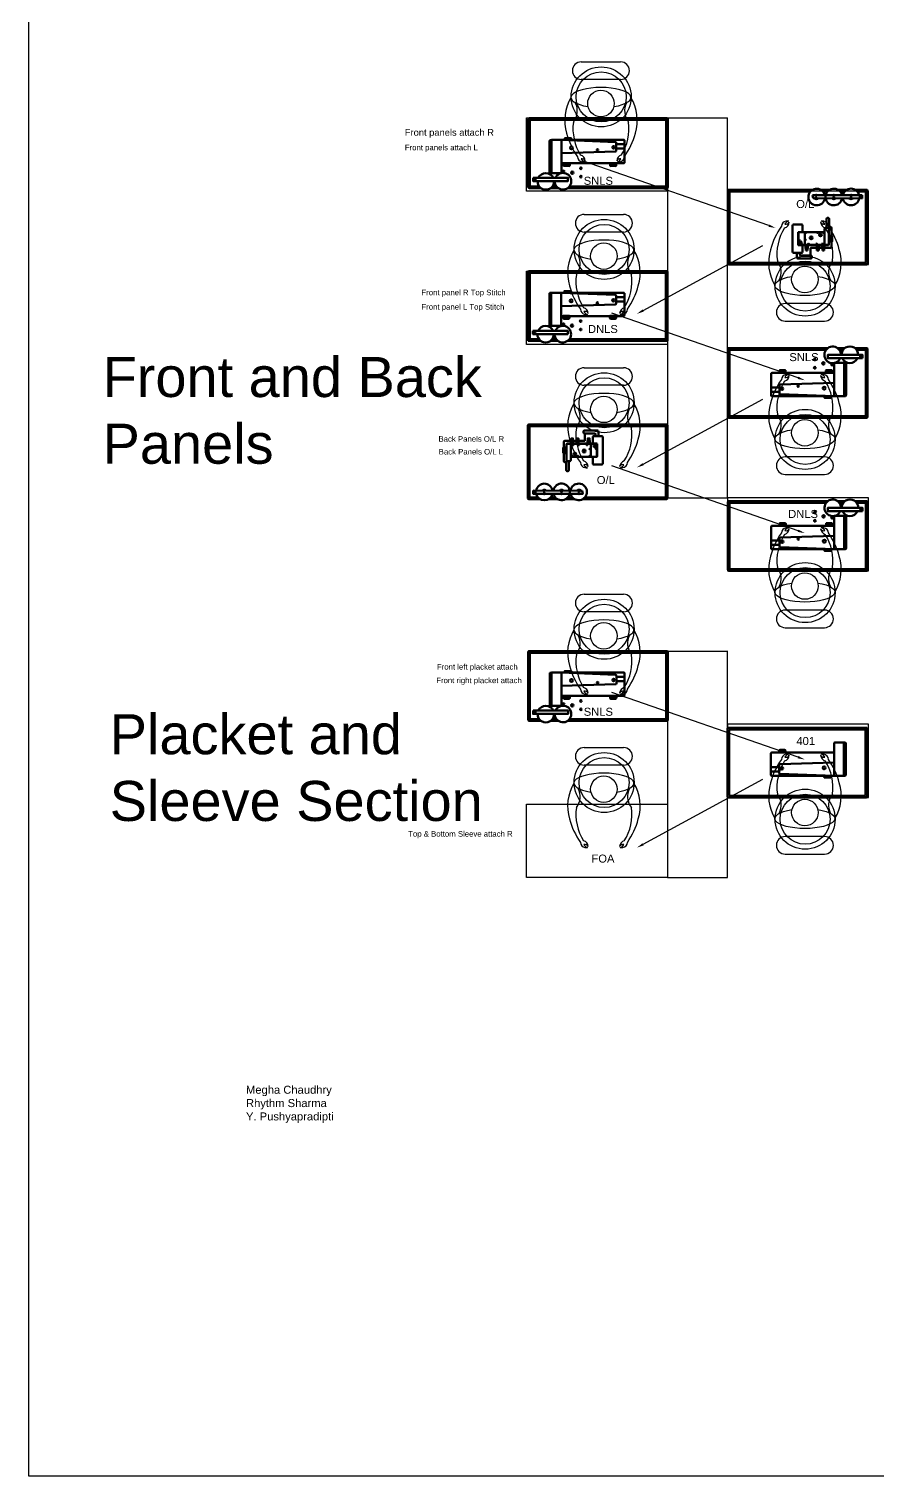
# Model space of a CAD drawing. Header units: feet. Extents: x 200 to 992, y 45 to 257.
# Drawn here: x 613.52 to 634.7, y 171.9 to 208.06 of the extents above; entities that cross this region are included whole.
import ezdxf

# ---------------------------------------------------------------- set-up
doc = ezdxf.new("R2010")
doc.units = ezdxf.units.FT
doc.header["$MEASUREMENT"] = 0
for name, color, linetype in [('401', 157, 'Continuous'), ('machines', 21, 'Continuous'), ('ol mc', 190, 'Continuous'), ('prep side', 220, 'Continuous'), ('shank', 77, 'Continuous')]:
    doc.layers.add(name, color=color, linetype=linetype)
doc.styles.get("Standard").update_dxf_attribs({"font": 'arial.ttf'})

# ---------------------------------------------------------------- blocks, each defined once
blk = doc.blocks.new('Arrow')
at = {"linetype": 'ByBlock', "lineweight": -2}
blk.add_lwpolyline([(19.992, 74.917), (15.339, 76.537)], dxfattribs=at)
blk.add_solid([(20.002, 74.945), (20.162, 74.858), (19.982, 74.889)])
blk = doc.blocks.new('arrow 2')
at = {"linetype": 'ByBlock', "lineweight": -2}
blk.add_lwpolyline([(16.121, 72.812), (19.11, 74.436)], dxfattribs=at)
blk.add_solid([(16.136, 72.785), (15.963, 72.726), (16.107, 72.838)])
blk = doc.blocks.new('snls block')
at = {"layer": 'machines', "linetype": 'ByBlock', "lineweight": 100}
for p, q in [((54.586, 84.152), (54.586, 84.133)), ((54.586, 84.152), (54.605, 84.152)), ((54.607, 84.133), (54.605, 84.152)), ((54.888, 84.077), (54.681, 84.077)), ((54.889, 83.97), (54.681, 83.97)), ((53.361, 83.553), (53.361, 83.605)), ((53.361, 83.605), (53.517, 83.605)), ((53.378, 83.57), (53.378, 83.605)), ((53.497, 83.533), (53.382, 83.533)), ((53.48, 83.549), (53.398, 83.549)), ((53.501, 83.605), (53.501, 83.57)), ((53.517, 83.605), (53.517, 83.553)), ((54.524, 83.553), (54.524, 83.605)), ((54.524, 83.605), (54.681, 83.605)), ((54.541, 83.57), (54.541, 83.605)), ((54.66, 83.533), (54.545, 83.533)), ((54.643, 83.549), (54.562, 83.549)), ((54.664, 83.605), (54.664, 83.57)), ((54.681, 83.605), (54.681, 83.553))]:
    blk.add_line(p, q, dxfattribs=at)
for points in [[(53.469, 82.981), (55.947, 82.981, 0.414214), (55.968, 83.002), (55.968, 84.703, 0.414214), (55.947, 84.724), (52.502, 84.724, 0.414214), (52.482, 84.703), (52.482, 83.002, 0.414214), (52.502, 82.981), (52.798, 82.981)], [(53.513, 83.023), (55.905, 83.023, 0.414214), (55.926, 83.043), (55.926, 84.662, 0.414214), (55.905, 84.683), (52.544, 84.683, 0.414214), (52.523, 84.662), (52.523, 83.043, 0.414214), (52.544, 83.023), (52.755, 83.023)]]:
    blk.add_lwpolyline(points, format="xyb", dxfattribs=at)
for points in [[(53.063, 83.355), (53.037, 83.355, -0.414214), (53.016, 83.375), (53.016, 84.161, -0.414214), (53.037, 84.182), (53.063, 84.182)], [(53.312, 84.185), (53.063, 84.185), (53.063, 83.355), (53.291, 83.355, 0.414214), (53.312, 83.375)], [(53.312, 84.185), (54.661, 84.131, -0.402601), (54.681, 84.11), (54.681, 83.914, -0.405445), (54.661, 83.893), (53.312, 83.853)], [(53.312, 84.185), (54.868, 84.185, -0.414214), (54.889, 84.164), (54.889, 83.624, -0.414214), (54.868, 83.604), (53.312, 83.604)]]:
    blk.add_lwpolyline(points, format="xyb", close=True, dxfattribs=at)
for points in [[(53.557, 84.185), (53.392, 84.185), (53.392, 84.225), (53.557, 84.225)], [(53.505, 84.185), (53.404, 84.185), (53.404, 84.222), (53.505, 84.222)], [(52.603, 83.237), (53.474, 83.237), (53.474, 83.154), (52.603, 83.154)], [(52.603, 83.237), (53.474, 83.237), (53.474, 83.154), (52.603, 83.154)]]:
    blk.add_lwpolyline(points, close=True, dxfattribs=at)
for points in [[(53.042, 82.981), (53.23, 82.981)], [(53.085, 83.023), (53.186, 83.023)]]:
    blk.add_lwpolyline(points, dxfattribs=at)
for centre, radius in [((53.56, 83.986), 0.0369), ((54.212, 83.931), 0.0196), ((54.613, 83.999), 0.0303), ((52.644, 83.202), 0.0219), ((52.644, 83.202), 0.0219), ((53.366, 83.399), 0.0206), ((53.58, 83.365), 0.0285), ((53.796, 83.476), 0.0206), ((53.796, 83.267), 0.0206)]:
    blk.add_circle(centre, radius, dxfattribs=at)
for centre, radius, start, end in [((53.382, 83.553), 0.0208, 180, 270), ((53.398, 83.57), 0.0208, 180, 270), ((53.48, 83.57), 0.0208, 270, 0), ((53.497, 83.553), 0.0208, 270, 0), ((54.545, 83.553), 0.0208, 180, 270), ((54.562, 83.57), 0.0208, 180, 270), ((54.643, 83.57), 0.0208, 270, 0), ((54.66, 83.553), 0.0208, 270, 0), ((52.92, 83.149), 0.207, 25.1747, 154.8253), ((53.35, 83.151), 0.207, 179.1324, 155.4718), ((52.92, 83.149), 0.207, 178.5457, 1.4543)]:
    blk.add_arc(centre, radius, start, end, dxfattribs=at)

msp = doc.modelspace()

# ---------------------------------------------------------------- linework, layer by layer
for p, q in [((629.47327, 205.83779), (630.97327, 205.83779)), ((629.47327, 196.34772), (630.97327, 196.34772)), ((629.47327, 192.51772), (629.47327, 186.85765)), ((629.47327, 192.51624), (630.97327, 192.51624)), ((630.97327, 186.85765), (630.97327, 192.51772)), ((629.47327, 186.85765), (630.97327, 186.85765))]:
    msp.add_line(p, q)
at = {"linetype": 'ByBlock'}
msp.add_lwpolyline([(613.52126, 255.91339), (657.12849, 255.91339), (657.12849, 171.90198), (613.52126, 171.90198)], close=True, dxfattribs=at)
for points in [[(627.31536, 207.23729), (628.29966, 207.23729)], [(628.29966, 206.79796), (627.31536, 206.79796)], [(629.47327, 205.83779), (629.47327, 196.34772)], [(630.97327, 196.34772), (630.97327, 205.83779)], [(627.38881, 203.42573), (628.37311, 203.42573)], [(628.37311, 202.9864), (627.38881, 202.9864)], [(633.39375, 201.19904), (632.40945, 201.19904)], [(632.40945, 200.75971), (633.39375, 200.75971)], [(627.38881, 199.59573), (628.37311, 199.59573)], [(628.37311, 199.1564), (627.38881, 199.1564)], [(633.39375, 197.36904), (632.40945, 197.36904)], [(632.40945, 196.92971), (633.39375, 196.92971)], [(627.38881, 193.93566), (628.37311, 193.93566)], [(628.37311, 193.49633), (627.38881, 193.49633)], [(633.39375, 193.53904), (632.40945, 193.53904)], [(632.40945, 193.09971), (633.39375, 193.09971)], [(627.38881, 190.10566), (628.37311, 190.10566)], [(628.37311, 189.66633), (627.38881, 189.66633)], [(633.39375, 187.87896), (632.40945, 187.87896)], [(632.40945, 187.44121), (633.39375, 187.44121)]]:
    msp.add_lwpolyline(points)
for points in [[(629.47327, 204.00772), (625.95263, 204.00772), (625.95263, 205.83779), (629.47327, 205.83779)], [(634.4939, 204.00772), (630.97327, 204.00772), (630.97327, 202.17765), (634.4939, 202.17765)], [(629.47327, 200.17772), (625.95263, 200.17772), (625.95263, 202.00779), (629.47327, 202.00779)], [(634.4939, 196.34772), (630.97327, 196.34772), (630.97327, 194.51765), (634.4939, 194.51765)], [(634.4939, 190.68765), (630.97327, 190.68765), (630.97327, 188.85757), (634.4939, 188.85757)], [(629.47327, 186.85765), (625.95263, 186.85765), (625.95263, 188.68772), (629.47327, 188.68772)]]:
    msp.add_lwpolyline(points, close=True)
for centre, radius in [((627.81366, 206.36171), 0.75), ((627.81366, 206.36171), 0.625), ((627.80878, 206.19652), 0.3314), ((627.88711, 202.55015), 0.75), ((627.88711, 202.55015), 0.625), ((627.88223, 202.38496), 0.3314), ((632.90775, 201.63529), 0.75), ((632.90775, 201.63529), 0.625), ((632.90287, 201.80048), 0.3314), ((627.88711, 198.72015), 0.75), ((627.88711, 198.72015), 0.625), ((627.88223, 198.55496), 0.3314), ((632.90775, 197.80529), 0.75), ((632.90775, 197.80529), 0.625), ((632.90287, 197.97048), 0.3314), ((632.90775, 193.97529), 0.75), ((632.90775, 193.97529), 0.625), ((632.90287, 194.14048), 0.3314), ((627.88711, 193.06007), 0.75), ((627.88711, 193.06007), 0.625), ((627.88223, 192.89489), 0.3314), ((627.88711, 189.23007), 0.75), ((627.88711, 189.23007), 0.625), ((627.88223, 189.06489), 0.3314), ((632.90775, 188.31522), 0.75), ((632.90775, 188.31522), 0.625), ((632.90287, 188.4804), 0.3314)]:
    msp.add_circle(centre, radius)
for centre, radius, start, end in [((627.31536, 207.01763), 0.21966, 90, 270), ((628.29966, 207.01763), 0.21966, 270, 90), ((628.03229, 205.77472), 1.12909, 149.566063, 196.497517), ((626.77745, 206.01214), 0.44097, 321.008421, 27.632528), ((628.84011, 206.01214), 0.44097, 152.367472, 218.991579), ((627.58526, 205.77472), 1.12909, 343.502483, 30.433937), ((628.81039, 205.95792), 1.92771, 195.151137, 214.435473), ((628.33985, 205.56617), 1.23125, 172.133942, 212.405248), ((627.2777, 205.56617), 1.23125, 327.594752, 7.866058), ((626.80717, 205.95792), 1.92771, 325.564527, 344.848863), ((627.36088, 204.87863), 0.14081, 184.390124, 259.877496), ((627.25653, 204.75182), 0.16061, 4.787406, 74.171118), ((627.33615, 204.72676), 0.08916, 25.560009, 106.981091), ((627.43994, 204.87967), 0.1464, 207.518809, 255.319703), ((627.39058, 205.45678), 0.71883, 265.65598, 270.977476), ((628.36103, 204.75182), 0.16061, 105.828882, 175.212594), ((628.28141, 204.72676), 0.08916, 73.018909, 154.439991), ((628.17761, 204.87967), 0.1464, 284.680297, 332.481191), ((628.22698, 205.45678), 0.71883, 269.022524, 274.34402), ((628.25668, 204.87863), 0.14081, 280.122504, 355.609876), ((627.38881, 203.20607), 0.21966, 90, 270), ((628.37311, 203.20607), 0.21966, 270, 90), ((632.45497, 203.11838), 0.14081, 100.122504, 175.609876), ((632.35062, 203.24518), 0.16061, 285.828882, 355.212594), ((632.53403, 203.11733), 0.1464, 104.680297, 152.481191), ((632.43024, 203.27024), 0.08916, 253.018909, 334.439991), ((632.48467, 202.54022), 0.71883, 89.022524, 94.34402), ((633.3755, 203.27024), 0.08916, 205.560009, 286.981091), ((633.45512, 203.24518), 0.16061, 184.787406, 254.171118), ((633.32107, 202.54022), 0.71883, 85.65598, 90.977476), ((633.2717, 203.11733), 0.1464, 27.518809, 75.319703), ((633.35077, 203.11838), 0.14081, 4.390124, 79.877496), ((633.90448, 202.03908), 1.92771, 145.564527, 164.848863), ((633.43394, 202.43083), 1.23125, 147.594752, 187.866058), ((632.37179, 202.43083), 1.23125, 352.133942, 32.405248), ((631.90126, 202.03908), 1.92771, 15.151137, 34.435473), ((628.10575, 201.96315), 1.12909, 149.566063, 196.497517), ((627.65872, 201.96315), 1.12909, 343.502483, 30.433937), ((633.12638, 202.22228), 1.12909, 163.502483, 210.433937), ((632.67935, 202.22228), 1.12909, 329.566063, 16.497517), ((626.8509, 202.20058), 0.44097, 321.008421, 27.632528), ((628.91356, 202.20058), 0.44097, 152.367472, 218.991579), ((631.87154, 201.98486), 0.44097, 332.367472, 38.991579), ((633.9342, 201.98486), 0.44097, 141.008421, 207.632528), ((628.41331, 201.75461), 1.23125, 172.133942, 212.405248), ((627.35116, 201.75461), 1.23125, 327.594752, 7.866058), ((628.88384, 202.14636), 1.92771, 195.151137, 214.435473), ((626.88062, 202.14636), 1.92771, 325.564527, 344.848863), ((627.43434, 201.06706), 0.14081, 184.390124, 259.877496), ((627.32998, 200.94026), 0.16061, 4.787406, 74.171118), ((628.43449, 200.94026), 0.16061, 105.828882, 175.212594), ((628.33013, 201.06706), 0.14081, 280.122504, 355.609876), ((632.40945, 200.97937), 0.21966, 90, 270), ((633.39375, 200.97937), 0.21966, 270, 90), ((627.4096, 200.91519), 0.08916, 25.560009, 106.981091), ((627.5134, 201.0681), 0.1464, 207.518809, 255.319703), ((627.46404, 201.64521), 0.71883, 265.65598, 270.977476), ((628.35486, 200.91519), 0.08916, 73.018909, 154.439991), ((628.25107, 201.0681), 0.1464, 284.680297, 332.481191), ((628.30043, 201.64521), 0.71883, 269.022524, 274.34402), ((627.38881, 199.37607), 0.21966, 90, 270), ((628.37311, 199.37607), 0.21966, 270, 90), ((633.90448, 198.20908), 1.92771, 145.564527, 164.848863), ((633.43394, 198.60083), 1.23125, 147.594752, 187.866058), ((632.45497, 199.28838), 0.14081, 100.122504, 175.609876), ((632.35062, 199.41518), 0.16061, 285.828882, 355.212594), ((632.53403, 199.28733), 0.1464, 104.680297, 152.481191), ((632.43024, 199.44024), 0.08916, 253.018909, 334.439991), ((632.48467, 198.71022), 0.71883, 89.022524, 94.34402), ((633.3755, 199.44024), 0.08916, 205.560009, 286.981091), ((633.45512, 199.41518), 0.16061, 184.787406, 254.171118), ((633.32107, 198.71022), 0.71883, 85.65598, 90.977476), ((633.2717, 199.28733), 0.1464, 27.518809, 75.319703), ((633.35077, 199.28838), 0.14081, 4.390124, 79.877496), ((632.37179, 198.60083), 1.23125, 352.133942, 32.405248), ((631.90126, 198.20908), 1.92771, 15.151137, 34.435473), ((628.10575, 198.13315), 1.12909, 149.566063, 196.497517), ((626.8509, 198.37058), 0.44097, 321.008421, 27.632528), ((628.91356, 198.37058), 0.44097, 152.367472, 218.991579), ((627.65872, 198.13315), 1.12909, 343.502483, 30.433937), ((633.12638, 198.39228), 1.12909, 163.502483, 210.433937), ((632.67935, 198.39228), 1.12909, 329.566063, 16.497517), ((631.87154, 198.15486), 0.44097, 332.367472, 38.991579), ((633.9342, 198.15486), 0.44097, 141.008421, 207.632528), ((628.88384, 198.31636), 1.92771, 195.151137, 214.435473), ((628.41331, 197.92461), 1.23125, 172.133942, 212.405248), ((627.35116, 197.92461), 1.23125, 327.594752, 7.866058), ((626.88062, 198.31636), 1.92771, 325.564527, 344.848863), ((627.43434, 197.23706), 0.14081, 184.390124, 259.877496), ((627.32998, 197.11026), 0.16061, 4.787406, 74.171118), ((627.4096, 197.08519), 0.08916, 25.560009, 106.981091), ((627.5134, 197.2381), 0.1464, 207.518809, 255.319703), ((627.46404, 197.81521), 0.71883, 265.65598, 270.977476), ((628.43449, 197.11026), 0.16061, 105.828882, 175.212594), ((628.35486, 197.08519), 0.08916, 73.018909, 154.439991), ((628.25107, 197.2381), 0.1464, 284.680297, 332.481191), ((628.30043, 197.81521), 0.71883, 269.022524, 274.34402), ((628.33013, 197.23706), 0.14081, 280.122504, 355.609876), ((632.40945, 197.14937), 0.21966, 90, 270), ((633.39375, 197.14937), 0.21966, 270, 90), ((633.90448, 194.37908), 1.92771, 145.564527, 164.848863), ((633.43394, 194.77083), 1.23125, 147.594752, 187.866058), ((632.45497, 195.45838), 0.14081, 100.122504, 175.609876), ((632.35062, 195.58518), 0.16061, 285.828882, 355.212594), ((632.53403, 195.45733), 0.1464, 104.680297, 152.481191), ((632.43024, 195.61024), 0.08916, 253.018909, 334.439991), ((632.48467, 194.88022), 0.71883, 89.022524, 94.34402), ((633.3755, 195.61024), 0.08916, 205.560009, 286.981091), ((633.45512, 195.58518), 0.16061, 184.787406, 254.171118), ((633.32107, 194.88022), 0.71883, 85.65598, 90.977476), ((633.2717, 195.45733), 0.1464, 27.518809, 75.319703), ((633.35077, 195.45838), 0.14081, 4.390124, 79.877496), ((632.37179, 194.77083), 1.23125, 352.133942, 32.405248), ((631.90126, 194.37908), 1.92771, 15.151137, 34.435473), ((633.12638, 194.56228), 1.12909, 163.502483, 210.433937), ((631.87154, 194.32486), 0.44097, 332.367472, 38.991579), ((633.9342, 194.32486), 0.44097, 141.008421, 207.632528), ((632.67935, 194.56228), 1.12909, 329.566063, 16.497517), ((627.38881, 193.71599), 0.21966, 90, 270), ((628.37311, 193.71599), 0.21966, 270, 90), ((632.40945, 193.31937), 0.21966, 90, 270), ((633.39375, 193.31937), 0.21966, 270, 90), ((628.10575, 192.47308), 1.12909, 149.566063, 196.497517), ((626.8509, 192.71051), 0.44097, 321.008421, 27.632528), ((628.91356, 192.71051), 0.44097, 152.367472, 218.991579), ((627.65872, 192.47308), 1.12909, 343.502483, 30.433937), ((628.41331, 192.26454), 1.23125, 172.133942, 212.405248), ((627.35116, 192.26454), 1.23125, 327.594752, 7.866058), ((628.88384, 192.65629), 1.92771, 195.151137, 214.435473), ((626.88062, 192.65629), 1.92771, 325.564527, 344.848863), ((627.43434, 191.57699), 0.14081, 184.390124, 259.877496), ((627.32998, 191.45018), 0.16061, 4.787406, 74.171118), ((627.4096, 191.42512), 0.08916, 25.560009, 106.981091), ((627.5134, 191.57803), 0.1464, 207.518809, 255.319703), ((627.46404, 192.15514), 0.71883, 265.65598, 270.977476), ((628.43449, 191.45018), 0.16061, 105.828882, 175.212594), ((628.35486, 191.42512), 0.08916, 73.018909, 154.439991), ((628.25107, 191.57803), 0.1464, 284.680297, 332.481191), ((628.30043, 192.15514), 0.71883, 269.022524, 274.34402), ((628.33013, 191.57699), 0.14081, 280.122504, 355.609876), ((627.38881, 189.88599), 0.21966, 90, 270), ((628.37311, 189.88599), 0.21966, 270, 90), ((632.45497, 189.7983), 0.14081, 100.122504, 175.609876), ((632.35062, 189.92511), 0.16061, 285.828882, 355.212594), ((632.53403, 189.79726), 0.1464, 104.680297, 152.481191), ((632.43024, 189.95017), 0.08916, 253.018909, 334.439991), ((632.48467, 189.22015), 0.71883, 89.022524, 94.34402), ((633.3755, 189.95017), 0.08916, 205.560009, 286.981091), ((633.45512, 189.92511), 0.16061, 184.787406, 254.171118), ((633.32107, 189.22015), 0.71883, 85.65598, 90.977476), ((633.2717, 189.79726), 0.1464, 27.518809, 75.319703), ((633.35077, 189.7983), 0.14081, 4.390124, 79.877496), ((633.90448, 188.719), 1.92771, 145.564527, 164.848863), ((633.43394, 189.11075), 1.23125, 147.594752, 187.866058), ((632.37179, 189.11075), 1.23125, 352.133942, 32.405248), ((631.90126, 188.719), 1.92771, 15.151137, 34.435473), ((628.10575, 188.64308), 1.12909, 149.566063, 196.497517), ((627.65872, 188.64308), 1.12909, 343.502483, 30.433937), ((633.12638, 188.90221), 1.12909, 163.502483, 210.433937), ((632.67935, 188.90221), 1.12909, 329.566063, 16.497517), ((626.8509, 188.88051), 0.44097, 321.008421, 27.632528), ((628.91356, 188.88051), 0.44097, 152.367472, 218.991579), ((631.87154, 188.66478), 0.44097, 332.367472, 38.991579), ((633.9342, 188.66478), 0.44097, 141.008421, 207.632528), ((628.41331, 188.43454), 1.23125, 172.133942, 212.405248), ((627.35116, 188.43454), 1.23125, 327.594752, 7.866058), ((628.88384, 188.82629), 1.92771, 195.151137, 214.435473), ((626.88062, 188.82629), 1.92771, 325.564527, 344.848863), ((627.43434, 187.74699), 0.14081, 184.390124, 259.877496), ((627.32998, 187.62018), 0.16061, 4.787406, 74.171118), ((627.4096, 187.59512), 0.08916, 25.560009, 106.981091), ((627.5134, 187.74803), 0.1464, 207.518809, 255.319703), ((628.43449, 187.62018), 0.16061, 105.828882, 175.212594), ((628.35486, 187.59512), 0.08916, 73.018909, 154.439991), ((628.25107, 187.74803), 0.1464, 284.680297, 332.481191), ((628.33013, 187.74699), 0.14081, 280.122504, 355.609876), ((632.40945, 187.66087), 0.21966, 90, 270), ((633.39375, 187.66087), 0.21966, 270, 90), ((627.46404, 188.32514), 0.71883, 265.65598, 270.977476), ((628.30043, 188.32514), 0.71883, 269.022524, 274.34402)]:
    msp.add_arc(centre, radius, start, end)
for centre in [(627.80878, 206.34665), (627.88223, 202.53509), (627.88223, 198.70509), (627.88223, 193.04501), (627.88223, 189.21501)]:
    msp.add_ellipse(centre, major_axis=(-0.75, 0), ratio=0.33333333, start_param=2.01554376, end_param=7.4092342)
at = {"extrusion": (0, 0, -1)}
for centre in [(632.90287, 201.65035), (632.90287, 197.82035), (632.90287, 193.99035), (632.90287, 188.33028)]:
    msp.add_ellipse(centre, major_axis=(-0.75, 0), ratio=0.33333333, start_param=2.01554376, end_param=7.4092342, dxfattribs=at)
at = {"layer": '401', "linetype": 'ByBlock', "lineweight": 100}
for p, q in [((632.26013, 189.97707), (632.26013, 190.02829)), ((632.41646, 189.97707), (632.26013, 189.97707)), ((632.27673, 189.97707), (632.27673, 190.01169)), ((632.28088, 190.04904), (632.39571, 190.04904)), ((632.29748, 190.03244), (632.37911, 190.03244)), ((632.39986, 190.01169), (632.39986, 189.97707)), ((632.41646, 190.02829), (632.41646, 189.97707)), ((633.57967, 189.97707), (633.42334, 189.97707)), ((632.05142, 189.61129), (632.25977, 189.61129)), ((632.05233, 189.50507), (632.25977, 189.50507)), ((632.33356, 189.44845), (632.33619, 189.4301)), ((632.355, 189.4301), (632.33619, 189.4301)), ((632.355, 189.4301), (632.355, 189.44845))]:
    msp.add_line(p, q, dxfattribs=at)
for points in [[(633.47195, 190.60057), (630.99402, 190.60057, 0.41421356), (630.97327, 190.57982), (630.97327, 188.87832, 0.41421356), (630.99402, 188.85757), (634.43852, 188.85757, 0.41421356), (634.45927, 188.87832), (634.45927, 190.57982, 0.41421356), (634.43852, 190.60057), (633.47195, 190.60057)], [(633.42817, 190.55907), (631.03552, 190.55907, 0.41421356), (631.01477, 190.53832), (631.01477, 188.91982, 0.41421356), (631.03552, 188.89907), (634.39702, 188.89907, 0.41421356), (634.41777, 188.91982), (634.41777, 190.53832, 0.41421356), (634.39702, 190.55907), (633.42817, 190.55907)]]:
    msp.add_lwpolyline(points, format="xyb", dxfattribs=at)
for points in [[(633.62927, 189.39707), (633.87827, 189.39707), (633.87827, 190.22707), (633.65002, 190.22707, 0.41421356), (633.62927, 190.20632)], [(633.87827, 190.22707), (633.90421, 190.22707, -0.41421356), (633.92496, 190.20632), (633.92496, 189.4203, -0.41421356), (633.90421, 189.39955), (633.87827, 189.39955)], [(633.62927, 189.39707), (632.07302, 189.39707, -0.41421356), (632.05227, 189.41782), (632.05227, 189.95732, -0.41421356), (632.07302, 189.97807), (633.62927, 189.97807)], [(633.62927, 189.39707), (632.27969, 189.45083, -0.4026014), (632.25977, 189.47156), (632.25977, 189.6678, -0.40544502), (632.2799, 189.68854), (633.62927, 189.72907)]]:
    msp.add_lwpolyline(points, format="xyb", close=True, dxfattribs=at)
for points in [[(633.38384, 189.39653), (633.54919, 189.39653), (633.54919, 189.35676), (633.38384, 189.35676)], [(633.43589, 189.39653), (633.53694, 189.39653), (633.53694, 189.35982), (633.43589, 189.35982)]]:
    msp.add_lwpolyline(points, close=True, dxfattribs=at)
for centre, radius in [((632.32744, 189.58316), 0.0303), ((633.38078, 189.5954), 0.03686)]:
    msp.add_circle(centre, radius, dxfattribs=at)
for centre, start, end in [((632.28088, 190.02829), 90, 180), ((632.29748, 190.01169), 90, 180), ((632.37911, 190.01169), 0, 90), ((632.39571, 190.02829), 0, 90)]:
    msp.add_arc(centre, 0.02075, start, end, dxfattribs=at)
at = {"layer": 'ol mc', "linetype": 'ByBlock', "lineweight": 100}
for p, q in [((630.97829, 204.02221), (630.97829, 202.19621)), ((633.09706, 204.04296), (630.99904, 204.04296)), ((631.01979, 203.98071), (631.01979, 202.23771)), ((633.0444, 204.00146), (631.04054, 204.00146)), ((633.52607, 204.04296), (633.2979, 204.04296)), ((633.47273, 204.00146), (633.35056, 204.00146)), ((633.95179, 204.04296), (633.72416, 204.04296)), ((633.90032, 204.00146), (633.7775, 204.00146)), ((634.44354, 204.04296), (634.1575, 204.04296)), ((634.40204, 204.00146), (634.20897, 204.00146)), ((634.42279, 203.67351), (634.42279, 203.98071)), ((634.46429, 203.62965), (634.46429, 204.02221)), ((633.11259, 203.83474), (633.09402, 203.91065)), ((633.09402, 203.91065), (634.33432, 203.90742)), ((634.33432, 203.82442), (633.11259, 203.83474)), ((634.33432, 203.90742), (634.33432, 203.82442)), ((634.42279, 202.91627), (634.42279, 203.67351)), ((634.46429, 203.62965), (634.46429, 202.95881)), ((633.44485, 203.09102), (633.44485, 203.31931)), ((633.4656, 203.34006), (633.48509, 203.34006)), ((633.50584, 203.31931), (633.50584, 203.13556)), ((632.59647, 203.15173), (632.59647, 202.48773)), ((632.82472, 203.17248), (632.61722, 203.17248)), ((632.73127, 202.96498), (632.73127, 202.67448)), ((632.73957, 202.98158), (632.73957, 202.65788)), ((633.39527, 202.98573), (632.75202, 202.98573)), ((632.84547, 202.98573), (632.84547, 203.15173)), ((632.89727, 202.98573), (632.89727, 202.65373)), ((632.89727, 202.97229), (632.91612, 202.97229)), ((632.89727, 202.94945), (632.89727, 202.97229)), ((632.91612, 202.94945), (632.89727, 202.94945)), ((632.92442, 202.96399), (632.92442, 202.95775)), ((633.20455, 202.98573), (633.2317, 202.98573)), ((633.20455, 202.97119), (633.20455, 202.98573)), ((633.2234, 202.96289), (633.21285, 202.96289)), ((633.2317, 202.98573), (633.2317, 202.97119)), ((633.35833, 202.98573), (633.38548, 202.98573)), ((633.35833, 202.97119), (633.35833, 202.98573)), ((633.37718, 202.96289), (633.36663, 202.96289)), ((633.38548, 202.98573), (633.38548, 202.97119)), ((633.39527, 202.65373), (633.39527, 203.07027)), ((633.39527, 202.65373), (633.39527, 202.98573)), ((633.41602, 203.09102), (633.47848, 203.09102)), ((633.49923, 203.07027), (633.49923, 202.67448)), ((633.49923, 202.88955), (633.57768, 202.88955)), ((633.49923, 202.7499), (633.49923, 202.88955)), ((633.52659, 203.11481), (633.54607, 203.11481)), ((633.53292, 202.86809), (633.54952, 202.86809)), ((633.53299, 202.85596), (633.54959, 202.85596)), ((633.53303, 202.88955), (633.53303, 202.7499)), ((633.53303, 202.88955), (633.54963, 202.88955)), ((633.53339, 202.88022), (633.54999, 202.88022)), ((633.54963, 202.88955), (633.54963, 202.7499)), ((633.56682, 203.09406), (633.56682, 202.88955)), ((633.58598, 202.88125), (633.58598, 202.7582)), ((634.42279, 202.23771), (634.42279, 202.91627)), ((634.46429, 202.19621), (634.46429, 202.95881)), ((632.73957, 202.66203), (633.39527, 202.66203)), ((632.75202, 202.65373), (633.39527, 202.65373)), ((632.84547, 202.48773), (632.84547, 202.65373)), ((632.84547, 202.65373), (633.16519, 202.65373)), ((632.89727, 202.80242), (632.91612, 202.80242)), ((632.89727, 202.77958), (632.89727, 202.80242)), ((632.91612, 202.77958), (632.89727, 202.77958)), ((632.91769, 202.57386), (632.91769, 202.65373)), ((632.91769, 202.65373), (632.97553, 202.65373)), ((632.91769, 202.65373), (632.91769, 202.65373)), ((632.91769, 202.65373), (632.91769, 202.65267)), ((632.91769, 202.65267), (632.91769, 202.65373)), ((632.91769, 202.65267), (632.91769, 202.65267)), ((632.91769, 202.58216), (632.97553, 202.58216)), ((632.91769, 202.57386), (632.97553, 202.57386)), ((632.92442, 202.79412), (632.92442, 202.78788)), ((632.92551, 202.57386), (632.96941, 202.57386)), ((632.92551, 202.52372), (632.92551, 202.57386)), ((632.96941, 202.52372), (632.92551, 202.52372)), ((632.93275, 202.57386), (632.93275, 202.52372)), ((632.94053, 202.57386), (632.94053, 202.52372)), ((632.9486, 202.57386), (632.9486, 202.52372)), ((632.95667, 202.57386), (632.95667, 202.52372)), ((632.96385, 202.57386), (632.96385, 202.52372)), ((632.96941, 202.57386), (632.96941, 202.52372)), ((632.97553, 202.65373), (632.97553, 202.57386)), ((633.04136, 202.56662), (633.04136, 202.57907)), ((633.04136, 202.56662), (633.04136, 202.39956)), ((633.05265, 202.58737), (633.04966, 202.58737)), ((633.11048, 202.58737), (633.05265, 202.58737)), ((633.19724, 202.58737), (633.11048, 202.58737)), ((633.19724, 202.57386), (633.19724, 202.65373)), ((633.19724, 202.65373), (633.25507, 202.65373)), ((633.19724, 202.58216), (633.25507, 202.58216)), ((633.19724, 202.57386), (633.25507, 202.57386)), ((633.20421, 202.57386), (633.24811, 202.57386)), ((633.20421, 202.52372), (633.20421, 202.57386)), ((633.24811, 202.52372), (633.20421, 202.52372)), ((633.21138, 202.57386), (633.21138, 202.52372)), ((633.21856, 202.57386), (633.21856, 202.52372)), ((633.22543, 202.57386), (633.22543, 202.52372)), ((633.23201, 202.57386), (633.23201, 202.52372)), ((633.23978, 202.57386), (633.23978, 202.52372)), ((633.24811, 202.57386), (633.24811, 202.52372)), ((633.25507, 202.65373), (633.25507, 202.57386)), ((633.33219, 202.58737), (633.25507, 202.58737)), ((633.25507, 202.58737), (633.33219, 202.58737)), ((633.33219, 202.58737), (633.27949, 202.58737)), ((633.33219, 202.57386), (633.33219, 202.65373)), ((633.33219, 202.65373), (633.39002, 202.65373)), ((633.33219, 202.58216), (633.39002, 202.58216)), ((633.33219, 202.57386), (633.39002, 202.57386)), ((633.33976, 202.57386), (633.38366, 202.57386)), ((633.33976, 202.52372), (633.33976, 202.57386)), ((633.38366, 202.52372), (633.33976, 202.52372)), ((633.34799, 202.57386), (633.34799, 202.52372)), ((633.35719, 202.57386), (633.35719, 202.52372)), ((633.36591, 202.57386), (633.36591, 202.52372)), ((633.37462, 202.57386), (633.37462, 202.52372)), ((633.38366, 202.57386), (633.38366, 202.52372)), ((633.39002, 202.65373), (633.39002, 202.57386)), ((633.43096, 202.58737), (633.39002, 202.58737)), ((633.47848, 202.66203), (633.39527, 202.66203)), ((633.47848, 202.65373), (633.39527, 202.65373)), ((633.46035, 202.58737), (633.43096, 202.58737)), ((633.54607, 202.58737), (633.46035, 202.58737)), ((633.57768, 202.7499), (633.49923, 202.7499)), ((633.53299, 202.8429), (633.54959, 202.8429)), ((633.53299, 202.8317), (633.54959, 202.8317)), ((633.53339, 202.81957), (633.54999, 202.81957)), ((633.53339, 202.8079), (633.54999, 202.8079)), ((633.53339, 202.79764), (633.54999, 202.79764)), ((633.53339, 202.78691), (633.54999, 202.78691)), ((633.53386, 202.77571), (633.55046, 202.77571)), ((633.53386, 202.76451), (633.55046, 202.76451)), ((633.53386, 202.75565), (633.55046, 202.75565)), ((633.56682, 202.7499), (633.56682, 202.60812)), ((630.99904, 202.17546), (634.44354, 202.17546)), ((631.04054, 202.21696), (634.40204, 202.21696)), ((632.61722, 202.46698), (632.82472, 202.46698)), ((632.70422, 202.34808), (632.70422, 202.46698)), ((632.98994, 202.32733), (632.72497, 202.32733)), ((632.77547, 202.46698), (632.77547, 202.42031)), ((632.78443, 202.46698), (632.82472, 202.46698)), ((632.79622, 202.39956), (633.05407, 202.39956)), ((633.05407, 202.32733), (632.98994, 202.32733)), ((633.07482, 202.37881), (633.07482, 202.34808)), ((627.0741, 197.77998), (627.0741, 197.83012)), ((627.08281, 197.77998), (627.08281, 197.83012)), ((627.09153, 197.77998), (627.09153, 197.83012)), ((627.10073, 197.77998), (627.10073, 197.83012)), ((627.20894, 197.77998), (627.20894, 197.83012)), ((627.21671, 197.77998), (627.21671, 197.83012)), ((627.22329, 197.77998), (627.22329, 197.83012)), ((627.23016, 197.77998), (627.23016, 197.83012)), ((627.23734, 197.77998), (627.23734, 197.83012)), ((627.40736, 197.78722), (627.40736, 197.77477)), ((627.48487, 197.77998), (627.48487, 197.83012)), ((627.49205, 197.77998), (627.49205, 197.83012)), ((627.50012, 197.77998), (627.50012, 197.83012)), ((627.50819, 197.77998), (627.50819, 197.83012)), ((627.51597, 197.77998), (627.51597, 197.83012)), ((626.02593, 197.43757), (626.02593, 196.68033)), ((626.91486, 197.59819), (626.89826, 197.59819)), ((626.91486, 197.58933), (626.89826, 197.58933)), ((626.91486, 197.57813), (626.89826, 197.57813)), ((626.91533, 197.56693), (626.89873, 197.56693)), ((626.91533, 197.5562), (626.89873, 197.5562)), ((626.91533, 197.54594), (626.89873, 197.54594)), ((626.91533, 197.53427), (626.89873, 197.53427)), ((626.91533, 197.47362), (626.89873, 197.47362)), ((626.89909, 197.46429), (626.89909, 197.60394)), ((626.91569, 197.46429), (626.89909, 197.46429)), ((626.91573, 197.52214), (626.89913, 197.52214)), ((626.91573, 197.51094), (626.89913, 197.51094)), ((626.91573, 197.49788), (626.89913, 197.49788)), ((626.9158, 197.48575), (626.8992, 197.48575)), ((626.91569, 197.46429), (626.91569, 197.60394)), ((626.94949, 197.28357), (626.94949, 197.67936)), ((626.97024, 197.70011), (627.05345, 197.70011)), ((626.97024, 197.69181), (627.05345, 197.69181)), ((626.98837, 197.76647), (627.01776, 197.76647)), ((627.01776, 197.76647), (627.0587, 197.76647)), ((627.6967, 197.70011), (627.05345, 197.70011)), ((627.05345, 197.70011), (627.05345, 197.36811)), ((627.05345, 197.70011), (627.05345, 197.28357)), ((627.70915, 197.69181), (627.05345, 197.69181)), ((627.11653, 197.77998), (627.0587, 197.77998)), ((627.11653, 197.77168), (627.0587, 197.77168)), ((627.19365, 197.76647), (627.11653, 197.76647)), ((627.25148, 197.77998), (627.19365, 197.77998)), ((627.25148, 197.77168), (627.19365, 197.77168)), ((627.33824, 197.76647), (627.39607, 197.76647)), ((627.39607, 197.76647), (627.39906, 197.76647)), ((627.53102, 197.77998), (627.47319, 197.77998)), ((627.53102, 197.77168), (627.47319, 197.77168)), ((627.55145, 197.36811), (627.55145, 197.70011)), ((627.70915, 197.37226), (627.70915, 197.69596)), ((627.71745, 197.38886), (627.71745, 197.67936)), ((625.98443, 196.72419), (625.98443, 197.39504)), ((627.0327, 197.26282), (626.97024, 197.26282)), ((627.05345, 197.36811), (627.6967, 197.36811))]:
    msp.add_line(p, q, dxfattribs=at)
for points in [[(627.35166, 196.31088), (629.44968, 196.31088, 0.41421356), (629.47043, 196.33163), (629.47043, 198.15763, 0.41421356), (629.44968, 198.17838), (626.00518, 198.17838, 0.41421356), (625.98443, 198.15763), (625.98443, 197.39504)], [(627.40432, 196.35238), (629.40818, 196.35238, 0.41421356), (629.42893, 196.37313), (629.42893, 198.11613, 0.41421356), (629.40818, 198.13688), (626.04668, 198.13688, 0.41421356), (626.02593, 198.11613), (626.02593, 197.43757)], [(627.66428, 197.88686), (627.624, 197.88686, 0.41421356), (627.60325, 197.86611), (627.60325, 197.70011), (627.28353, 197.70011)], [(627.67325, 197.88686), (627.67325, 197.93353, 0.41421356), (627.6525, 197.95428), (627.39465, 197.95428, -0.41421356), (627.3739, 197.97503), (627.3739, 198.00576, -0.41421356), (627.39465, 198.02651), (627.45878, 198.02651)], [(627.45878, 198.02651), (627.72375, 198.02651, -0.41421356), (627.7445, 198.00576), (627.7445, 197.88686)], [(627.60325, 197.36811), (627.60325, 197.20211, 0.41421356), (627.624, 197.18136), (627.8315, 197.18136, 0.41421356), (627.85225, 197.20211), (627.85225, 197.86611, 0.41421356), (627.8315, 197.88686), (627.624, 197.88686)], [(626.8819, 197.60394), (626.8819, 197.74572, -0.41421356), (626.90265, 197.76647), (626.98837, 197.76647)], [(626.92213, 197.23903), (626.90265, 197.23903, -0.41421356), (626.8819, 197.25978), (626.8819, 197.46429)], [(627.00387, 197.26282), (627.00387, 197.03453, -0.41421356), (626.98312, 197.01378), (626.96363, 197.01378, -0.41421356), (626.94288, 197.03453), (626.94288, 197.21828)], [(625.98443, 196.72419), (625.98443, 196.33163, 0.41421356), (626.00518, 196.31088), (626.29122, 196.31088)], [(626.02593, 196.68033), (626.02593, 196.37313, 0.41421356), (626.04668, 196.35238), (626.23975, 196.35238)]]:
    msp.add_lwpolyline(points, format="xyb", dxfattribs=at)
for points in [[(627.10896, 197.77998), (627.06506, 197.77998), (627.06506, 197.83012), (627.10896, 197.83012)], [(627.24451, 197.77998), (627.20061, 197.77998), (627.20061, 197.83012), (627.24451, 197.83012)], [(627.52321, 197.77998), (627.47931, 197.77998), (627.47931, 197.83012), (627.52321, 197.83012)], [(627.53102, 197.70011), (627.53102, 197.70011), (627.53102, 197.70117), (627.53102, 197.70117)], [(626.1144, 196.52942), (627.33613, 196.5191), (627.3547, 196.44319), (626.1144, 196.44642)]]:
    msp.add_lwpolyline(points, close=True, dxfattribs=at)
for points in [[(627.40736, 197.78722), (627.40736, 197.95428)], [(627.11653, 197.77998), (627.11653, 197.70011), (627.0587, 197.70011), (627.0587, 197.77998)], [(627.11653, 197.76647), (627.16923, 197.76647)], [(627.11653, 197.76647), (627.19365, 197.76647)], [(627.25148, 197.77998), (627.25148, 197.70011), (627.19365, 197.70011), (627.19365, 197.77998)], [(627.25148, 197.76647), (627.33824, 197.76647)], [(627.53102, 197.77998), (627.53102, 197.70011), (627.47319, 197.70011), (627.47319, 197.77998)], [(626.5484, 196.35238), (626.67122, 196.35238)], [(626.97599, 196.35238), (627.09816, 196.35238)], [(626.49693, 196.31088), (626.72456, 196.31088)], [(626.92265, 196.31088), (627.15082, 196.31088)]]:
    msp.add_lwpolyline(points, dxfattribs=at)
for points in [[(626.94949, 197.46429), (626.87104, 197.46429, -0.41421356), (626.86274, 197.47259), (626.86274, 197.59564, -0.41421356), (626.87104, 197.60394), (626.94949, 197.60394)], [(627.55145, 197.55142), (627.5326, 197.55142, -0.41421356), (627.5243, 197.55972), (627.5243, 197.56596, -0.41421356), (627.5326, 197.57426), (627.55145, 197.57426)], [(627.09039, 197.36811), (627.06324, 197.36811), (627.06324, 197.38265, -0.41421356), (627.07154, 197.39095), (627.08209, 197.39095, -0.41421356), (627.09039, 197.38265)], [(627.24417, 197.36811), (627.21702, 197.36811), (627.21702, 197.38265, -0.41421356), (627.22532, 197.39095), (627.23587, 197.39095, -0.41421356), (627.24417, 197.38265)], [(627.55145, 197.38155), (627.5326, 197.38155, -0.41421356), (627.5243, 197.38985), (627.5243, 197.39609, -0.41421356), (627.5326, 197.40439), (627.55145, 197.40439)]]:
    msp.add_lwpolyline(points, format="xyb", close=True, dxfattribs=at)
for centre, radius in [((633.18689, 203.86137), 0.01059), ((633.62419, 203.86137), 0.01059), ((634.05464, 203.86137), 0.01059), ((634.2932, 203.85946), 0.02189), ((633.06057, 202.83954), 0.03569), ((633.06057, 202.83954), 0.01428), ((633.29059, 202.91662), 0.03569), ((633.29059, 202.91662), 0.01428), ((632.76053, 202.77815), 0.01572), ((632.79768, 202.7182), 0.02712), ((632.99056, 202.68251), 0.01428), ((633.19772, 202.68251), 0.01428), ((633.33917, 202.68251), 0.01428), ((627.10955, 197.67133), 0.01428), ((627.15813, 197.43722), 0.03569), ((627.15813, 197.43722), 0.01428), ((627.251, 197.67133), 0.01428), ((627.38815, 197.5143), 0.03569), ((627.38815, 197.5143), 0.01428), ((627.45816, 197.67133), 0.01428), ((627.65104, 197.63564), 0.02712), ((627.68818, 197.57569), 0.01572), ((626.15552, 196.49438), 0.02189), ((626.39407, 196.49247), 0.01059), ((626.82453, 196.49247), 0.01059), ((627.26183, 196.49247), 0.01059)]:
    msp.add_circle(centre, radius, dxfattribs=at)
for centre, radius, start, end in [((630.99904, 204.02221), 0.02075, 90, 180), ((631.04054, 203.98071), 0.02075, 90, 180), ((633.19748, 203.86137), 0.2075, 13.512598, 351.941839), ((633.62512, 203.86062), 0.2075, 13.033836, 349.951975), ((634.05464, 203.86274), 0.2075, 12.432427, 167.567573), ((634.40204, 203.98071), 0.02075, 0, 90), ((634.44354, 204.02221), 0.02075, 0, 90), ((633.18689, 203.86137), 0.05577, 208.779902, 330.251867), ((633.18689, 203.86137), 0.05577, 61.415125, 118.285722), ((633.62419, 203.86137), 0.05577, 213.232928, 325.798841), ((633.62419, 203.86137), 0.05577, 59.041902, 120.658945), ((634.05464, 203.86274), 0.2075, 190.644339, 349.355661), ((634.05464, 203.86274), 0.05577, 219.673494, 319.358275), ((634.05464, 203.86274), 0.05577, 54.353893, 125.346954), ((633.4656, 203.31931), 0.02075, 90, 180), ((633.48509, 203.31931), 0.02075, 0, 90), ((632.61722, 203.15173), 0.02075, 90, 180), ((632.75202, 202.96498), 0.02075, 90, 180), ((632.82472, 203.15173), 0.02075, 0, 90), ((632.91612, 202.96399), 0.0083, 360, 90), ((632.91612, 202.95775), 0.0083, 270, 0), ((633.21285, 202.97119), 0.0083, 180, 270), ((633.2234, 202.97119), 0.0083, 270, 0), ((633.36663, 202.97119), 0.0083, 180, 270), ((633.37718, 202.97119), 0.0083, 270, 0), ((633.41602, 203.07027), 0.02075, 90, 180), ((633.47848, 203.07027), 0.02075, 0, 90), ((633.52659, 203.13556), 0.02075, 180, 270), ((633.54607, 203.09406), 0.02075, 0, 90), ((633.57768, 202.88125), 0.0083, 360, 90), ((632.61722, 202.48773), 0.02075, 180, 270), ((632.75202, 202.67448), 0.02075, 180, 270), ((632.82472, 202.48773), 0.02075, 270, 0), ((632.91612, 202.79412), 0.0083, 360, 90), ((632.91612, 202.78788), 0.0083, 270, 0), ((633.04966, 202.57907), 0.0083, 90, 180), ((633.47848, 202.67448), 0.02075, 270, 0), ((633.47848, 202.65788), 0.00415, 270, 90), ((633.54607, 202.60812), 0.02075, 270, 0), ((633.57768, 202.7582), 0.0083, 270, 0), ((630.99904, 202.19621), 0.02075, 180, 270), ((631.04054, 202.23771), 0.02075, 180, 270), ((632.72497, 202.34808), 0.02075, 180, 270), ((632.79622, 202.42031), 0.02075, 180, 270), ((633.05407, 202.37881), 0.02075, 0, 90), ((633.05407, 202.34808), 0.02075, 270, 0), ((634.40204, 202.23771), 0.02075, 270, 0), ((634.44354, 202.19621), 0.02075, 270, 0), ((626.97024, 197.67936), 0.02075, 90, 180), ((626.97024, 197.69596), 0.00415, 90, 270), ((627.39906, 197.77477), 0.0083, 270, 0), ((627.6967, 197.67936), 0.02075, 0, 90), ((626.92213, 197.21828), 0.02075, 0, 90), ((626.97024, 197.28357), 0.02075, 180, 270), ((627.0327, 197.28357), 0.02075, 270, 0), ((627.6967, 197.38886), 0.02075, 270, 0), ((626.39407, 196.4911), 0.2075, 10.644339, 169.355661), ((626.39407, 196.4911), 0.2075, 192.432427, 347.567573), ((626.39407, 196.4911), 0.05577, 39.673494, 139.358275), ((626.39407, 196.4911), 0.05577, 234.353893, 305.346954), ((626.8236, 196.49322), 0.2075, 193.033836, 169.951975), ((626.82453, 196.49247), 0.05577, 33.232928, 145.798841), ((626.82453, 196.49247), 0.05577, 239.041902, 300.658945), ((627.25124, 196.49247), 0.2075, 193.512598, 171.941839), ((627.26183, 196.49247), 0.05577, 28.779902, 150.251867), ((627.26183, 196.49247), 0.05577, 241.415125, 298.285722)]:
    msp.add_arc(centre, radius, start, end, dxfattribs=at)

# ---------------------------------------------------------------- block references
for name, p in [('snls block', (573.51115, 121.10322)), ('Arrow', (612.0096, 128.22785)), ('arrow 2', (612.7409, 128.21415)), ('snls block', (573.50543, 117.28354)), ('Arrow', (612.7409, 124.42418)), ('arrow 2', (612.7409, 124.37325)), ('Arrow', (612.7409, 120.60378)), ('snls block', (573.5115, 107.79249)), ('Arrow', (612.7409, 114.94645)), ('arrow 2', (612.7409, 114.87624))]:
    msp.add_blockref(name, p)
at = {"rotation": 180}
for p in [(686.94519, 283.06882), (686.94808, 279.24597)]:
    msp.add_blockref('snls block', p, dxfattribs=at)

# ---------------------------------------------------------------- texts
at = {"char_height": 0.2, "attachment_point": 1}
for s, width, insert in [('SNLS', 0.9053555, (627.3785, 204.366)), ('O/L', 0.6997084, (632.68507, 203.78544)), ('DNLS', 0.6548569, (627.48406, 200.66252)), ('SNLS', 0.9053555, (632.51382, 199.96002)), ('DNLS', 0.6548569, (632.48496, 196.04209)), ('SNLS', 0.9053555, (627.3785, 191.09886)), ('401', 0.8569993, (632.69001, 190.36812)), ('FOA', 0.8545581, (627.57134, 187.43041))]:
    msp.add_mtext_dynamic_manual_height_columns(s, width=width, gutter_width=1, heights=[0], dxfattribs=dict(at, insert=insert))
at = {"layer": 'ol mc', "insert": (627.70431, 196.889), "char_height": 0.2, "attachment_point": 1}
msp.add_mtext_dynamic_manual_height_columns('O/L', width=0.6997084, gutter_width=1, heights=[0], dxfattribs=at)
at = {"layer": 'prep side', "linetype": 'ByBlock', "attachment_point": 1}
for s, insert, char_height, width in [('Front panels attach R', (622.90994, 205.55787), 0.166666, 2.3141449), ('Front panels attach L', (622.90994, 205.16749), 0.1388878, 1.8899491), ('Front panel R Top Stitch', (623.32479, 201.54549), 0.1388878, 2.1775349), ('Front panel L Top Stitch', (623.32479, 201.18586), 0.1388878, 2.143713), ('Back Panels O/L R', (623.75117, 197.88563), 0.1388878, 1.7036301), ('Back Panels O/L L', (623.7561, 197.56628), 0.1388878, 1.6651328), ('Front left placket attach', (623.71198, 192.19159), 0.1388878, 2.0870115), ('Front right placket attach', (623.69459, 191.85279), 0.1388878, 2.2115557), ('Top & Bottom Sleeve attach R', (622.99432, 188.0176), 0.1388878, 2.7330102)]:
    msp.add_mtext(s, dxfattribs=dict(at, insert=insert, char_height=char_height, width=width))
at = {"layer": 'prep side', "attachment_point": 1}
for s, width, insert, char_height in [('{\\H5x;Front and Back\\PPanels}', 9.5826528, (615.36052, 199.8633), 0.2), ('Placket and \\PSleeve Section', 16.3984135, (615.53782, 190.93747), 1)]:
    msp.add_mtext_dynamic_manual_height_columns(s, width=width, gutter_width=1, heights=[0], dxfattribs=dict(at, insert=insert, char_height=char_height))
at = {"layer": 'shank', "linetype": 'ByBlock', "insert": (618.94234, 181.65479), "char_height": 0.2, "attachment_point": 1}
msp.add_mtext_dynamic_manual_height_columns('{\\C7;Megha Chaudhry\\PRhythm Sharma\\PY. Pushyapradipti}', width=10.7623897, gutter_width=1, heights=[0], dxfattribs=at)

doc.saveas('drawing.dxf')
